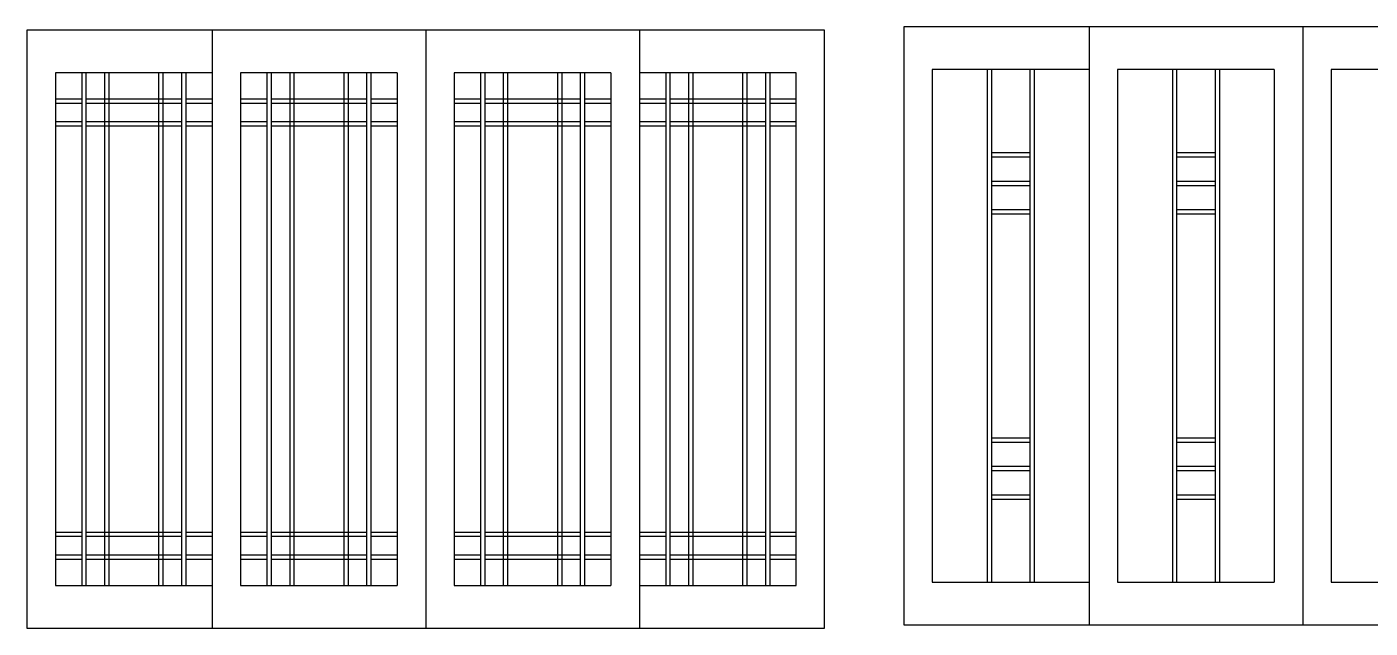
# Model space of a CAD drawing. Extents: x -42728 to 99010, y -18674 to 47645.
# Drawn here: x 21282 to 25997, y -1884 to 228 of the extents above; entities that cross this region are included whole.
import ezdxf

# ---------------------------------------------------------------- set-up
doc = ezdxf.new("R2010")
doc.units = 0
doc.header["$LTSCALE"] = 100
doc.header["$MEASUREMENT"] = 0
doc.layers.get('0').update_dxf_attribs({"linetype": 'CONTINUOUS'})
doc.layers.add('JIAJU', color=7, linetype='CONTINUOUS')

# ---------------------------------------------------------------- blocks, each defined once
blk = doc.blocks.new('A$C7FB24EDE')
at = {"layer": 'JIAJU'}
for p, q in [((3078.4, 2174.8), (3078.4, 74.8)), ((5878.4, 2174.8), (3078.4, 2174.8)), ((3728.4, 2174.8), (3728.4, 74.8)), ((4478.4, 2174.8), (4478.4, 74.8)), ((2800, 2163.2), (0, 2163.2)), ((0, 2163.2), (0, 63.2)), ((650, 2163.2), (650, 63.2)), ((1400, 2163.2), (1400, 63.2)), ((2150, 2163.2), (2150, 63.2)), ((2800, 63.2), (2800, 2163.2)), ((650, 2013.2), (100, 2013.2)), ((100, 2013.2), (100, 213.2)), ((192.5, 2013.2), (192.5, 213.2)), ((207.5, 2013.2), (207.5, 213.2)), ((272.5, 2013.2), (272.5, 213.2)), ((287.5, 2013.2), (287.5, 213.2)), ((462.5, 2013.2), (462.5, 213.2)), ((477.5, 2013.2), (477.5, 213.2)), ((542.5, 2013.2), (542.5, 213.2)), ((557.5, 2013.2), (557.5, 213.2)), ((750, 2013.2), (750, 213.2)), ((1300, 2013.2), (750, 2013.2)), ((842.5, 2013.2), (842.5, 213.2)), ((857.5, 2013.2), (857.5, 213.2)), ((922.5, 2013.2), (922.5, 213.2)), ((937.5, 2013.2), (937.5, 213.2)), ((1112.5, 2013.2), (1112.5, 213.2)), ((1127.5, 2013.2), (1127.5, 213.2)), ((1192.5, 2013.2), (1192.5, 213.2)), ((1207.5, 2013.2), (1207.5, 213.2)), ((1300, 2013.2), (1300, 213.2)), ((1500, 2013.2), (1500, 213.2)), ((2050, 2013.2), (1500, 2013.2)), ((1592.5, 2013.2), (1592.5, 213.2)), ((1607.5, 2013.2), (1607.5, 213.2)), ((1672.5, 2013.2), (1672.5, 213.2)), ((1687.5, 2013.2), (1687.5, 213.2)), ((1862.5, 2013.2), (1862.5, 213.2)), ((1877.5, 2013.2), (1877.5, 213.2)), ((1942.5, 2013.2), (1942.5, 213.2)), ((1957.5, 2013.2), (1957.5, 213.2)), ((2050, 2013.2), (2050, 213.2)), ((2700, 2013.2), (2150, 2013.2)), ((2242.5, 2013.2), (2242.5, 213.2)), ((2257.5, 2013.2), (2257.5, 213.2)), ((2322.5, 2013.2), (2322.5, 213.2)), ((2337.5, 2013.2), (2337.5, 213.2)), ((2512.5, 2013.2), (2512.5, 213.2)), ((2527.5, 2013.2), (2527.5, 213.2)), ((2592.5, 2013.2), (2592.5, 213.2)), ((2607.5, 2013.2), (2607.5, 213.2)), ((2700, 213.2), (2700, 2013.2)), ((3178.4, 2024.8), (3178.4, 224.8)), ((3728.4, 2024.8), (3178.4, 2024.8)), ((3370.9, 2024.8), (3370.9, 224.8)), ((3385.9, 2024.8), (3385.9, 224.8)), ((3520.9, 2024.8), (3520.9, 224.8)), ((3535.9, 2024.8), (3535.9, 224.8)), ((3828.4, 2024.8), (3828.4, 224.8)), ((4378.4, 2024.8), (3828.4, 2024.8)), ((4020.9, 2024.8), (4020.9, 224.8)), ((4035.9, 2024.8), (4035.9, 224.8)), ((4170.9, 2024.8), (4170.9, 224.8)), ((4185.9, 2024.8), (4185.9, 224.8)), ((4378.4, 2024.8), (4378.4, 224.8)), ((4578.4, 2024.8), (4578.4, 224.8)), ((5128.4, 2024.8), (4578.4, 2024.8)), ((192.5, 1920.7), (100, 1920.7)), ((192.5, 1905.7), (100, 1905.7)), ((542.5, 1920.7), (207.5, 1920.7)), ((542.5, 1905.7), (207.5, 1905.7)), ((650, 1920.7), (557.5, 1920.7)), ((650, 1905.7), (557.5, 1905.7)), ((842.5, 1920.7), (750, 1920.7)), ((842.5, 1905.7), (750, 1905.7)), ((1192.5, 1920.7), (857.5, 1920.7)), ((1192.5, 1905.7), (857.5, 1905.7)), ((1300, 1920.7), (1207.5, 1920.7)), ((1300, 1905.7), (1207.5, 1905.7)), ((1592.5, 1920.7), (1500, 1920.7)), ((1592.5, 1905.7), (1500, 1905.7)), ((1942.5, 1920.7), (1607.5, 1920.7)), ((1942.5, 1905.7), (1607.5, 1905.7)), ((2050, 1920.7), (1957.5, 1920.7)), ((2050, 1905.7), (1957.5, 1905.7)), ((2242.5, 1920.7), (2150, 1920.7)), ((2242.5, 1905.7), (2150, 1905.7)), ((2592.5, 1920.7), (2257.5, 1920.7)), ((2592.5, 1905.7), (2257.5, 1905.7)), ((2700, 1920.7), (2607.5, 1920.7)), ((2700, 1905.7), (2607.5, 1905.7)), ((192.5, 1840.7), (100, 1840.7)), ((542.5, 1840.7), (207.5, 1840.7)), ((650, 1840.7), (557.5, 1840.7)), ((842.5, 1840.7), (750, 1840.7)), ((1192.5, 1840.7), (857.5, 1840.7)), ((1300, 1840.7), (1207.5, 1840.7)), ((1592.5, 1840.7), (1500, 1840.7)), ((1942.5, 1840.7), (1607.5, 1840.7)), ((2050, 1840.7), (1957.5, 1840.7)), ((2242.5, 1840.7), (2150, 1840.7)), ((2592.5, 1840.7), (2257.5, 1840.7)), ((2700, 1840.7), (2607.5, 1840.7)), ((192.5, 1825.7), (100, 1825.7)), ((542.5, 1825.7), (207.5, 1825.7)), ((650, 1825.7), (557.5, 1825.7)), ((842.5, 1825.7), (750, 1825.7)), ((1192.5, 1825.7), (857.5, 1825.7)), ((1300, 1825.7), (1207.5, 1825.7)), ((1592.5, 1825.7), (1500, 1825.7)), ((1942.5, 1825.7), (1607.5, 1825.7)), ((2050, 1825.7), (1957.5, 1825.7)), ((2242.5, 1825.7), (2150, 1825.7)), ((2592.5, 1825.7), (2257.5, 1825.7)), ((2700, 1825.7), (2607.5, 1825.7)), ((3385.9, 1733), (3520.9, 1733)), ((3385.9, 1718), (3520.9, 1718)), ((4035.9, 1733), (4170.9, 1733)), ((4035.9, 1718), (4170.9, 1718)), ((3385.9, 1633), (3520.9, 1633)), ((3385.9, 1618), (3520.9, 1618)), ((4035.9, 1633), (4170.9, 1633)), ((4035.9, 1618), (4170.9, 1618)), ((3385.9, 1533), (3520.9, 1533)), ((3385.9, 1518), (3520.9, 1518)), ((4035.9, 1533), (4170.9, 1533)), ((4035.9, 1518), (4170.9, 1518)), ((3385.9, 731.6), (3520.9, 731.6)), ((3385.9, 716.6), (3520.9, 716.6)), ((4035.9, 731.6), (4170.9, 731.6)), ((4035.9, 716.6), (4170.9, 716.6)), ((3385.9, 631.6), (3520.9, 631.6)), ((3385.9, 616.6), (3520.9, 616.6)), ((4035.9, 631.6), (4170.9, 631.6)), ((4035.9, 616.6), (4170.9, 616.6)), ((3385.9, 531.6), (3520.9, 531.6)), ((4035.9, 531.6), (4170.9, 531.6)), ((3385.9, 516.6), (3520.9, 516.6)), ((4035.9, 516.6), (4170.9, 516.6)), ((100, 400.7), (192.5, 400.7)), ((100, 385.7), (192.5, 385.7)), ((207.5, 400.7), (542.5, 400.7)), ((207.5, 385.7), (542.5, 385.7)), ((557.5, 400.7), (650, 400.7)), ((557.5, 385.7), (650, 385.7)), ((750, 400.7), (842.5, 400.7)), ((750, 385.7), (842.5, 385.7)), ((857.5, 400.7), (1192.5, 400.7)), ((857.5, 385.7), (1192.5, 385.7)), ((1207.5, 400.7), (1300, 400.7)), ((1207.5, 385.7), (1300, 385.7)), ((1500, 400.7), (1592.5, 400.7)), ((1500, 385.7), (1592.5, 385.7)), ((1607.5, 400.7), (1942.5, 400.7)), ((1607.5, 385.7), (1942.5, 385.7)), ((1957.5, 400.7), (2050, 400.7)), ((1957.5, 385.7), (2050, 385.7)), ((2150, 400.7), (2242.5, 400.7)), ((2150, 385.7), (2242.5, 385.7)), ((2257.5, 400.7), (2592.5, 400.7)), ((2257.5, 385.7), (2592.5, 385.7)), ((2607.5, 400.7), (2700, 400.7)), ((2607.5, 385.7), (2700, 385.7)), ((100, 320.7), (192.5, 320.7)), ((100, 305.7), (192.5, 305.7)), ((207.5, 320.7), (542.5, 320.7)), ((207.5, 305.7), (542.5, 305.7)), ((557.5, 320.7), (650, 320.7)), ((557.5, 305.7), (650, 305.7)), ((750, 320.7), (842.5, 320.7)), ((750, 305.7), (842.5, 305.7)), ((857.5, 320.7), (1192.5, 320.7)), ((857.5, 305.7), (1192.5, 305.7)), ((1207.5, 320.7), (1300, 320.7)), ((1207.5, 305.7), (1300, 305.7)), ((1500, 320.7), (1592.5, 320.7)), ((1500, 305.7), (1592.5, 305.7)), ((1607.5, 320.7), (1942.5, 320.7)), ((1607.5, 305.7), (1942.5, 305.7)), ((1957.5, 320.7), (2050, 320.7)), ((1957.5, 305.7), (2050, 305.7)), ((2150, 320.7), (2242.5, 320.7)), ((2150, 305.7), (2242.5, 305.7)), ((2257.5, 320.7), (2592.5, 320.7)), ((2257.5, 305.7), (2592.5, 305.7)), ((2607.5, 320.7), (2700, 320.7)), ((2607.5, 305.7), (2700, 305.7)), ((100, 213.2), (650, 213.2)), ((750, 213.2), (1300, 213.2)), ((1500, 213.2), (2050, 213.2)), ((2150, 213.2), (2700, 213.2)), ((3178.4, 224.8), (3728.4, 224.8)), ((3828.4, 224.8), (4378.4, 224.8)), ((4578.4, 224.8), (5128.4, 224.8)), ((0, 63.2), (2800, 63.2)), ((3078.4, 74.8), (5878.4, 74.8))]:
    blk.add_line(p, q, dxfattribs=at)

msp = doc.modelspace()

# ---------------------------------------------------------------- block references
msp.add_blockref('A$C7FB24EDE', (21282.24681, -1946.96752))

doc.saveas('drawing.dxf')
